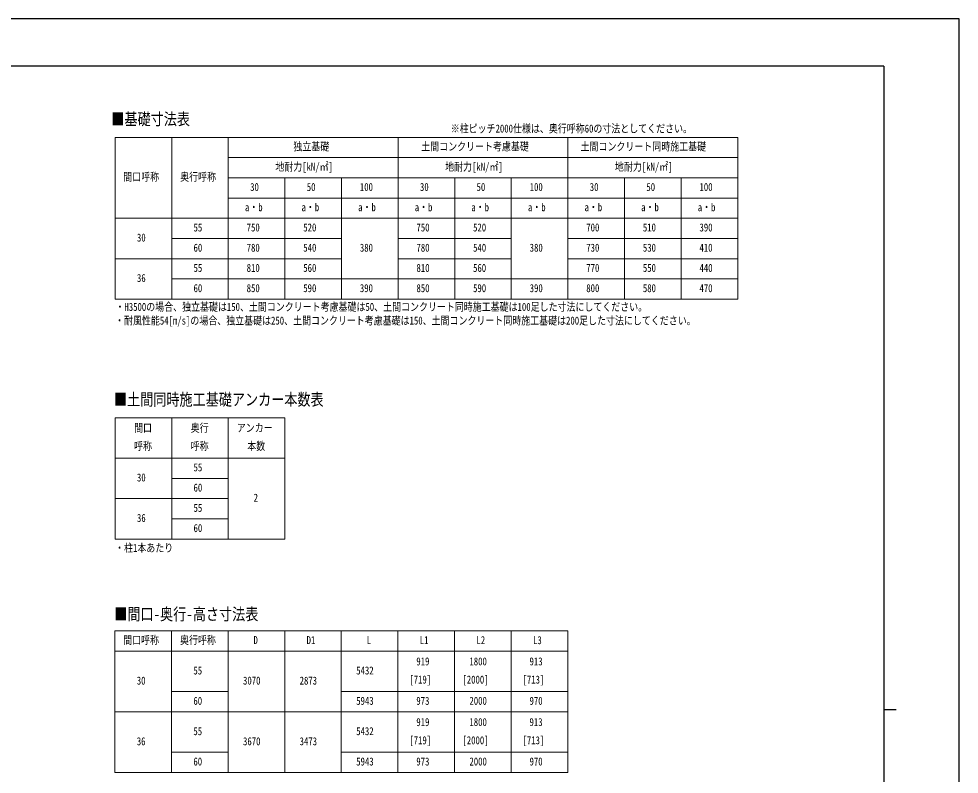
# Model space of a CAD drawing. Units: millimetres, scale not verified. Extents: x -12615 to 12615, y -8910 to 8910.
# Drawn here: x 985 to 12615, y -425 to 8910 of the extents above; entities that cross this region are included whole.
import ezdxf
from ezdxf.enums import TextEntityAlignment as Align

# ---------------------------------------------------------------- set-up
doc = ezdxf.new("R2010")
doc.units = ezdxf.units.MM
doc.header["$LTSCALE"] = 40
doc.layers.add('0-1_TABLE1', color=7, linetype='Continuous', lineweight=18)
doc.layers.add('0-2_USER1', color=3, linetype='Continuous')
doc.layers.add('0-8_YKK_ZWAK', color=7, linetype='Continuous')
doc.styles.add('ＭＳ ゴシック', font='')
doc.styles.get('ＭＳ ゴシック').set_extended_font_data('MS Gothic')

msp = doc.modelspace()

# ---------------------------------------------------------------- linework, layer by layer
at = {"layer": '0-1_TABLE1'}
for p, q in [((2175.63, 7445), (9875.63, 7445)), ((2175.63, 7445), (2175.63, 5445)), ((2875.63, 7445), (2875.63, 5445)), ((3575.63, 7445), (3575.63, 5445)), ((5675.63, 7445), (5675.63, 5445)), ((7775.63, 7445), (7775.63, 5445)), ((3575.63, 7195), (9875.63, 7195)), ((3575.63, 6945), (9875.63, 6945)), ((4275.63, 6945), (4275.63, 5445)), ((4975.63, 6945), (4975.63, 5445)), ((6375.63, 6945), (6375.63, 5445)), ((7075.63, 6945), (7075.63, 5445)), ((8475.63, 6945), (8475.63, 5445)), ((9175.63, 6945), (9175.63, 5445)), ((3575.63, 6695), (9875.63, 6695)), ((2875.63, 6195), (4975.63, 6195)), ((5675.63, 6195), (7075.63, 6195)), ((7775.63, 6195), (9875.63, 6195)), ((2175.63, 5945), (4975.63, 5945)), ((5675.63, 5945), (7075.63, 5945)), ((7775.63, 5945), (9875.63, 5945)), ((2875.63, 5695), (9875.63, 5695)), ((2175.63, 3980), (4275.63, 3980)), ((2175.63, 3980), (2175.63, 2480)), ((3575.63, 3980), (3575.63, 2480)), ((4275.63, 3980), (4275.63, 2480)), ((2175.63, 3480), (4275.63, 3480)), ((2875.63, 3230), (3575.63, 3230)), ((2175.63, 2980), (3575.63, 2980)), ((2875.63, 2730), (3575.63, 2730)), ((2173.74, 1345), (7773.74, 1345)), ((2173.74, 1345), (2173.74, -405)), ((2873.74, 1345), (2873.74, -405)), ((3573.74, 1345), (3573.74, -405)), ((4273.74, 1345), (4273.74, -405)), ((4973.74, 1345), (4973.74, -405)), ((5673.74, 1345), (5673.74, -405)), ((6373.74, 1345), (6373.74, -405)), ((7073.74, 1345), (7073.74, -405)), ((7773.74, 1345), (7773.74, -405)), ((2173.74, 1095), (7773.74, 1095)), ((2873.74, 595), (3573.74, 595)), ((4973.74, 595), (7773.74, 595)), ((2173.74, 345), (7773.74, 345)), ((2873.74, -155), (3573.74, -155)), ((4973.74, -155), (7773.74, -155)), ((2173.74, -405), (7773.74, -405))]:
    msp.add_line(p, q, dxfattribs=at)
for points in [[(9875.63, 7445), (9875.63, 6945), (9875.63, 5445)], [(2175.63, 6445), (2875.63, 6445), (3575.63, 6445), (9875.63, 6445)], [(2175.63, 5445), (2875.63, 5445), (9875.63, 5445)], [(2875.63, 3980), (2875.63, 3230), (2875.63, 2980), (2875.63, 2730), (2875.63, 2480)], [(2175.63, 2480), (2875.63, 2480), (3575.63, 2480), (4275.63, 2480)]]:
    msp.add_lwpolyline(points, dxfattribs=at)
at = {"layer": '0-8_YKK_ZWAK'}
for p, q in [((11685.06, 8325), (-11714.94, 8325)), ((11685.06, 8325), (11685.06, -7575)), ((11685.06, 375), (11835.06, 375))]:
    msp.add_line(p, q, dxfattribs=at)
msp.add_lwpolyline([(-12615, -8910), (12615, -8910), (12615, 8910), (-12615, 8910)], close=True, dxfattribs=at)

# ---------------------------------------------------------------- texts
at = {"layer": '0-1_TABLE1', "style": 'ＭＳ ゴシック', "width": 0.8}
for s, p in [('独立基礎', (4380.83, 7252.5)), ('土間コンクリート考慮基礎', (5962.43, 7252.5)), ('土間コンクリート同時施工基礎', (7932.83, 7252.5)), ('地耐力[kN/㎡]', (4157.63, 7002.5)), ('地耐力[kN/㎡]', (6257.63, 7002.5)), ('地耐力[kN/㎡]', (8357.63, 7002.5)), ('間口呼称', (2277.23, 6877.5)), ('奥行呼称', (2980.83, 6877.5)), ('30', (3846.43, 6752.5)), ('50', (4546.43, 6752.5)), ('100', (5203.23, 6752.5)), ('30', (5946.43, 6752.5)), ('50', (6646.43, 6752.5)), ('100', (7303.23, 6752.5)), ('30', (8046.43, 6752.5)), ('50', (8746.43, 6752.5)), ('100', (9403.23, 6752.5)), ('a・b', (3781.63, 6502.5)), ('a・b', (4481.63, 6502.5)), ('a・b', (5181.63, 6502.5)), ('a・b', (5881.63, 6502.5)), ('a・b', (6581.63, 6502.5)), ('a・b', (7281.63, 6502.5)), ('a・b', (7981.63, 6502.5)), ('a・b', (8681.63, 6502.5)), ('a・b', (9381.63, 6502.5)), ('55', (3146.43, 6252.5)), ('750', (3803.23, 6252.5)), ('520', (4503.23, 6252.5)), ('750', (5903.23, 6252.5)), ('520', (6603.23, 6252.5)), ('700', (8003.23, 6252.5)), ('510', (8703.23, 6252.5)), ('390', (9403.23, 6252.5)), ('30', (2446.43, 6127.5)), ('60', (3146.43, 6002.5)), ('780', (3803.23, 6002.5)), ('540', (4503.23, 6002.5)), ('380', (5203.23, 6002.5)), ('780', (5903.23, 6002.5)), ('540', (6603.23, 6002.5)), ('380', (7303.23, 6002.5)), ('730', (8003.23, 6002.5)), ('530', (8703.23, 6002.5)), ('410', (9403.23, 6002.5)), ('55', (3146.43, 5752.5)), ('810', (3803.23, 5752.5)), ('560', (4503.23, 5752.5)), ('810', (5903.23, 5752.5)), ('560', (6603.23, 5752.5)), ('770', (8003.23, 5752.5)), ('550', (8703.23, 5752.5)), ('440', (9403.23, 5752.5)), ('36', (2446.43, 5627.5)), ('60', (3146.43, 5502.5)), ('850', (3803.23, 5502.5)), ('590', (4503.23, 5502.5)), ('390', (5203.23, 5502.5)), ('850', (5903.23, 5502.5)), ('590', (6603.23, 5502.5)), ('390', (7303.23, 5502.5)), ('800', (8003.23, 5502.5)), ('580', (8703.23, 5502.5)), ('470', (9403.23, 5502.5)), ('間口', (2410.43, 3775)), ('奥行', (3110.43, 3775)), ('アンカー', (3680.83, 3775)), ('呼称', (2410.43, 3550)), ('呼称', (3110.43, 3550)), ('本数', (3810.43, 3550)), ('55', (3146.43, 3287.5)), ('30', (2446.43, 3162.5)), ('60', (3146.43, 3037.5)), ('2', (3889.63, 2912.5)), ('55', (3146.43, 2787.5)), ('36', (2446.43, 2662.5)), ('60', (3146.43, 2537.5)), ('間口呼称', (2275.34, 1152.5)), ('奥行呼称', (2978.94, 1152.5)), ('D', (3887.74, 1152.5)), ('D1', (4544.54, 1152.5)), ('L', (5287.74, 1152.5)), ('L1', (5944.54, 1152.5)), ('L2', (6644.54, 1152.5)), ('L3', (7344.54, 1152.5)), ('919', (5901.34, 890)), ('1800', (6558.14, 890)), ('913', (7301.34, 890)), ('55', (3144.54, 777.5)), ('5432', (5158.14, 777.5)), ('30', (2444.54, 652.5)), ('3070', (3758.14, 652.5)), ('2873', (4458.14, 652.5)), ('[719]', (5814.94, 665)), ('[2000]', (6471.74, 665)), ('[713]', (7214.94, 665)), ('60', (3144.54, 402.5)), ('5943', (5158.14, 402.5)), ('973', (5901.34, 402.5)), ('2000', (6558.14, 402.5)), ('970', (7301.34, 402.5)), ('919', (5901.34, 140)), ('1800', (6558.14, 140)), ('913', (7301.34, 140)), ('55', (3144.54, 27.5)), ('5432', (5158.14, 27.5)), ('36', (2444.54, -97.5)), ('3670', (3758.14, -97.5)), ('3473', (4458.14, -97.5)), ('[719]', (5814.94, -85)), ('[2000]', (6471.74, -85)), ('[713]', (7214.94, -85)), ('60', (3144.54, -347.5)), ('5943', (5158.14, -347.5)), ('973', (5901.34, -347.5)), ('2000', (6558.14, -347.5)), ('970', (7301.34, -347.5))]:
    msp.add_text(s, height=98.97, dxfattribs=at).set_placement(p, align=Align.BOTTOM_LEFT)
at = {"layer": '0-2_USER1', "style": 'ＭＳ ゴシック', "width": 0.8}
for s, height, p in [('■基礎寸法表', 148.5, (2129.69, 7553.21)), ('※柱ピッチ2000仕様は、奥行呼称60の寸法としてください。', 98.97, (6327.04, 7474.67)), ('・H3500の場合、独立基礎は150、土間コンクリート考慮基礎は50、土間コンクリート同時施工基礎は100足した寸法にしてください。', 98.97, (2180.8, 5270.85)), ('・耐風性能54[m/s]の場合、独立基礎は250、土間コンクリート考慮基礎は150、土間コンクリート同時施工基礎は200足した寸法にしてください。', 98.97, (2175.63, 5101.49)), ('■土間同時施工基礎アンカー本数表', 148.5, (2162.14, 4086.78)), ('・柱1本あたり', 98.97, (2175.63, 2292.05)), ('■間口-奥行-高さ寸法表', 148.5, (2165.42, 1433.8))]:
    msp.add_text(s, height=height, dxfattribs=at).set_placement(p, align=Align.BOTTOM_LEFT)

doc.saveas('drawing.dxf')
